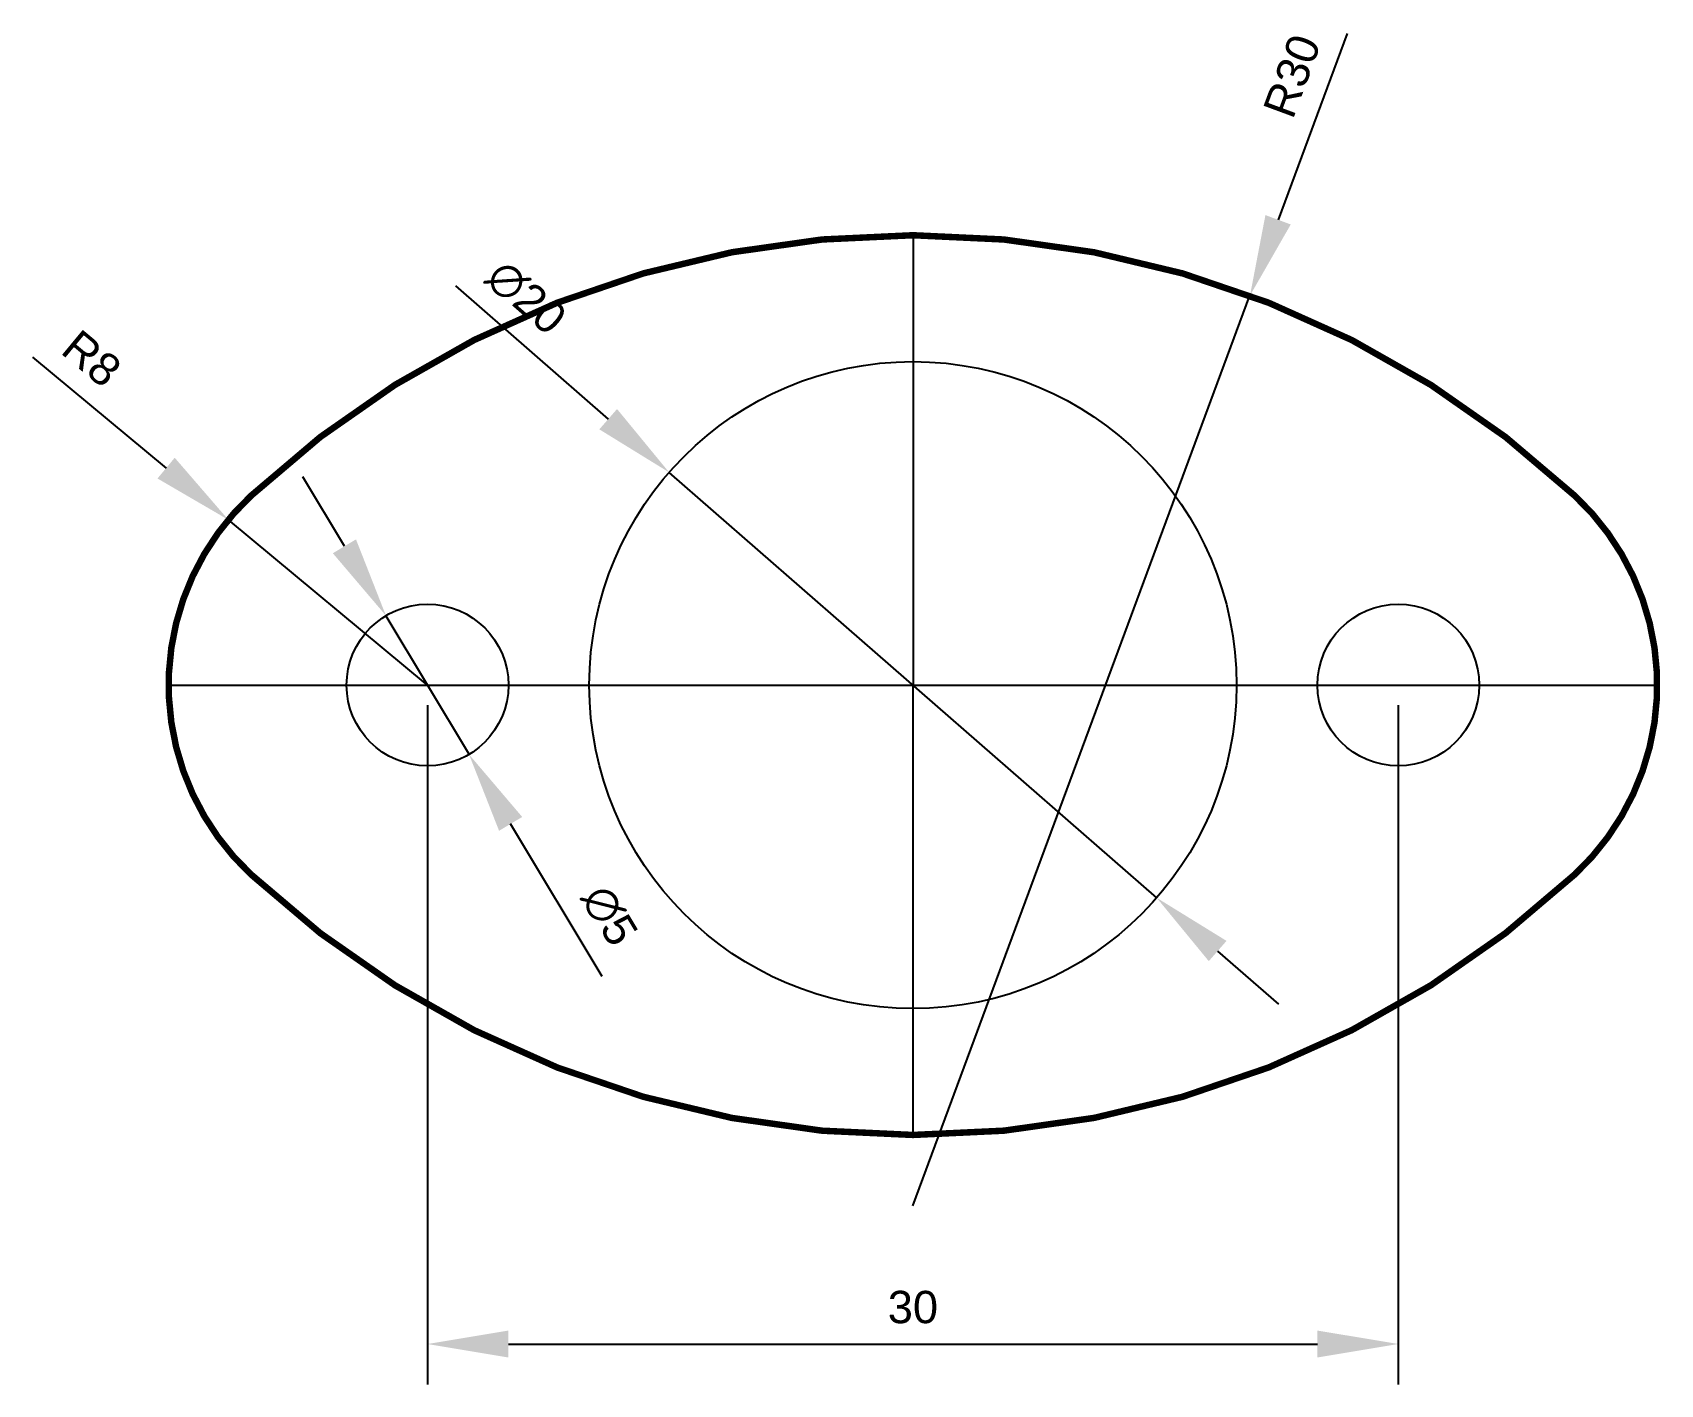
# Model space of a CAD drawing. Header units: millimetres. Extents: x 1404.5 to 1454.8, y 1247.4 to 1289.2.
import ezdxf

# ---------------------------------------------------------------- set-up
doc = ezdxf.new("R2010")
doc.units = ezdxf.units.MM
doc.layers.add('cotas', color=252, linetype='Continuous')
doc.styles.get("Standard").update_dxf_attribs({"font": 'arial.ttf'})
doc.dimstyles.new('ISO-25', dxfattribs={"dimtxt": 2.5, "dimasz": 2.5, "dimexe": 1.25, "dimexo": 0.625, "dimtad": 1, "dimtxsty": 'Standard', "dimcen": 2.5, "dimadec": 0, "dimazin": 0, "dimtfac": 1, "dimtmove": 0, "dimatfit": 3, "dimfxl": 1, "dimarcsym": 0})

# ---------------------------------------------------------------- blocks, each defined once
blk = doc.blocks.new('*D1')
at = {"layer": 'cotas', "color": 0, "lineweight": -2, "transparency": 16777216}
for p, q in [((1417.564, 1281.333), (1422.285, 1277.212)), ((1439.236, 1262.416), (1424.168, 1275.568)), ((1441.119, 1260.772), (1443.002, 1259.128))]:
    blk.add_line(p, q, dxfattribs=at)
at = {"layer": 'cotas', "color": 0, "transparency": 16777216}
for points in [[(1422.559, 1277.526), (1422.011, 1276.898), (1424.168, 1275.568)], [(1441.393, 1261.085), (1440.845, 1260.458), (1439.236, 1262.416)]]:
    blk.add_solid(points, dxfattribs=at)
at = {"layer": 'Defpoints', "color": 0, "transparency": 16777216}
for p in [(1424.168, 1275.568), (1439.236, 1262.416)]:
    blk.add_point(p, dxfattribs=at)
at = {"layer": 'cotas', "color": 0, "transparency": 16777216, "insert": (1419.748, 1280.971), "char_height": 1, "attachment_point": 5, "rotation": 318.8818}
blk.add_mtext('∅20', dxfattribs=at)
blk = doc.blocks.new('*D2')
at = {"layer": 'cotas', "color": 0, "lineweight": -2, "transparency": 16777216}
for p, q in [((1414.134, 1273.282), (1412.85, 1275.427)), ((1415.418, 1271.137), (1417.986, 1266.847)), ((1422.095, 1259.982), (1419.27, 1264.702))]:
    blk.add_line(p, q, dxfattribs=at)
at = {"layer": 'cotas', "color": 0, "transparency": 16777216}
for points in [[(1414.492, 1273.496), (1413.776, 1273.068), (1415.418, 1271.137)], [(1419.628, 1264.916), (1418.913, 1264.488), (1417.986, 1266.847)]]:
    blk.add_solid(points, dxfattribs=at)
at = {"layer": 'Defpoints', "color": 0, "transparency": 16777216}
for p in [(1415.418, 1271.137), (1417.986, 1266.847)]:
    blk.add_point(p, dxfattribs=at)
at = {"layer": 'cotas', "color": 0, "transparency": 16777216, "insert": (1422.323, 1261.867), "char_height": 1, "attachment_point": 5, "rotation": 300.9044}
blk.add_mtext('∅5', dxfattribs=at)
blk = doc.blocks.new('*D3')
at = {"layer": 'cotas', "color": 0, "lineweight": -2, "transparency": 16777216}
for p, q in [((1404.497, 1279.127), (1408.624, 1275.7)), ((1416.702, 1268.992), (1410.547, 1274.102))]:
    blk.add_line(p, q, dxfattribs=at)
at = {"layer": 'cotas', "color": 0, "transparency": 16777216}
blk.add_solid([(1408.89, 1276.02), (1408.358, 1275.379), (1410.547, 1274.102)], dxfattribs=at)
at = {"layer": 'Defpoints', "color": 0, "transparency": 16777216}
for p in [(1410.547, 1274.102), (1416.702, 1268.992)]:
    blk.add_point(p, dxfattribs=at)
at = {"layer": 'cotas', "color": 0, "transparency": 16777216, "insert": (1406.324, 1279.085), "char_height": 1, "attachment_point": 5, "rotation": 320.2949}
blk.add_mtext('R8', dxfattribs=at)
blk = doc.blocks.new('*D4')
at = {"layer": 'cotas', "color": 0, "lineweight": -2, "transparency": 16777216}
for p, q in [((1445.117, 1289.131), (1442.986, 1283.376)), ((1431.702, 1252.898), (1442.118, 1281.032))]:
    blk.add_line(p, q, dxfattribs=at)
at = {"layer": 'cotas', "color": 0, "transparency": 16777216}
blk.add_solid([(1442.595, 1283.521), (1443.377, 1283.232), (1442.118, 1281.032)], dxfattribs=at)
at = {"layer": 'Defpoints', "color": 0, "transparency": 16777216}
for p in [(1442.118, 1281.032), (1431.702, 1252.898)]:
    blk.add_point(p, dxfattribs=at)
at = {"layer": 'cotas', "color": 0, "transparency": 16777216, "insert": (1443.42, 1287.82), "char_height": 1, "attachment_point": 5, "rotation": 69.6836}
blk.add_mtext('R30', dxfattribs=at)
blk = doc.blocks.new('*D5')
at = {"layer": 'cotas', "color": 0, "lineweight": -2, "transparency": 16777216}
for p, q in [((1416.702, 1268.367), (1416.702, 1247.373)), ((1446.702, 1268.367), (1446.702, 1247.373)), ((1419.202, 1248.623), (1444.202, 1248.623))]:
    blk.add_line(p, q, dxfattribs=at)
at = {"layer": 'cotas', "color": 0, "transparency": 16777216}
for points in [[(1419.202, 1249.039), (1419.202, 1248.206), (1416.702, 1248.623)], [(1444.202, 1249.039), (1444.202, 1248.206), (1446.702, 1248.623)]]:
    blk.add_solid(points, dxfattribs=at)
at = {"layer": 'Defpoints', "color": 0, "transparency": 16777216}
for p in [(1416.702, 1268.992), (1446.702, 1268.992), (1446.702, 1248.623)]:
    blk.add_point(p, dxfattribs=at)
at = {"layer": 'cotas', "color": 0, "transparency": 16777216, "insert": (1431.702, 1249.759), "char_height": 1, "attachment_point": 5}
blk.add_mtext('30', dxfattribs=at)

msp = doc.modelspace()

# ---------------------------------------------------------------- linework, layer by layer
at = {"const_width": 0.2}
for points in [[(1452.161, 1274.84, 0.393829), (1411.247, 1274.844, 0.434959), (1411.247, 1263.14, 0.393829), (1452.161, 1263.144)], [(1452.152, 1263.135, 0.435427), (1452.152, 1274.848)]]:
    msp.add_lwpolyline(points, format="xyb", dxfattribs=at)
for centre, radius in [((1431.702, 1268.992), 10), ((1416.702, 1268.992), 2.5), ((1446.702, 1268.992), 2.5)]:
    msp.add_circle(centre, radius)
at = {"layer": 'cotas'}
for p, q in [((1431.705, 1282.898), (1431.702, 1255.085)), ((1408.702, 1268.992), (1454.702, 1268.992))]:
    msp.add_line(p, q, dxfattribs=at)

# ---------------------------------------------------------------- dimensions: what is measured, and where the dimension line sits
for center, mpoint, picture, middle in [((1431.702, 1252.898), (1442.118, 1281.032), '*D4', (1443.42, 1287.82)), ((1416.702, 1268.992), (1410.547, 1274.102), '*D3', (1406.324, 1279.085))]:
    dim = msp.add_radius_dim(center=center, mpoint=mpoint, dimstyle='ISO-25', override={"dimtxt": 1}, dxfattribs=at)
    dim.commit()
    dim.dimension.update_dxf_attribs({"geometry": picture, "text_midpoint": middle})
for p1, p2, picture, middle in [((1439.236, 1262.416), (1424.168, 1275.568), '*D1', (1419.748, 1280.971)), ((1415.418, 1271.137), (1417.986, 1266.847), '*D2', (1422.323, 1261.867))]:
    dim = msp.add_diameter_dim_2p(p1=p1, p2=p2, dimstyle='ISO-25', override={"dimtxt": 1}, dxfattribs=at)
    dim.commit()
    dim.dimension.update_dxf_attribs({"geometry": picture, "text_midpoint": middle})
dim = msp.add_linear_dim(base=(1446.702, 1248.623), p1=(1416.702, 1268.992), p2=(1446.702, 1268.992), dimstyle='ISO-25', override={"dimtxt": 1, "dimasz": 2.5}, dxfattribs=at)
dim.commit()
dim.dimension.update_dxf_attribs({"geometry": '*D5', "text_midpoint": (1431.702, 1249.759)})

doc.saveas('drawing.dxf')
